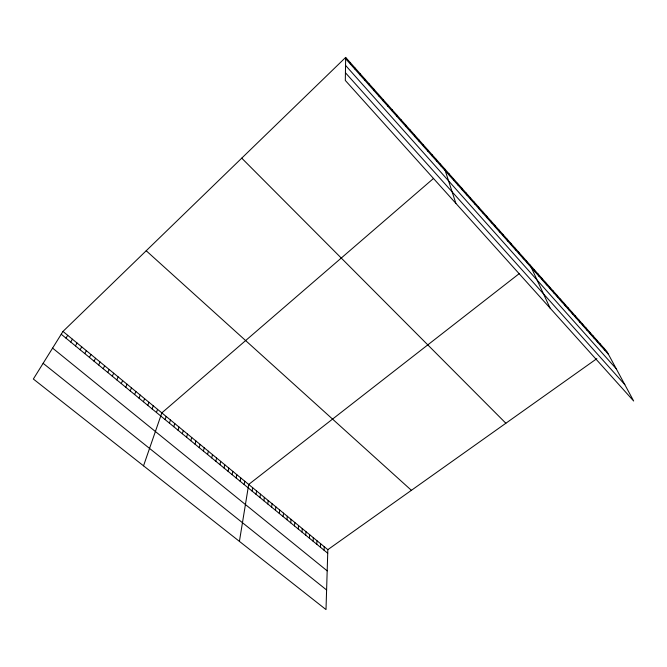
<?xml version="1.0" encoding="UTF-8"?>
<svg xmlns="http://www.w3.org/2000/svg" width="667" height="667" viewBox="0 0 667 667"><rect width="100%" height="100%" fill="white"/><g stroke="black" fill="none" stroke-linecap="round" stroke-linejoin="round"><path stroke-width="1" d="M345.664 57.412L345.314 80.449L633.65 401L606.912 351.492L345.664 57.412L62.981 331.424L33.35 379.023L326.005 609.588L327.83 549.658L62.981 331.424M324.095 550.258L324.22 546.682M320.452 547.265L320.602 543.697M316.792 544.255L316.958 540.695M313.115 541.237L313.307 537.685M309.43 538.202L309.638 534.659M305.719 535.159L305.953 531.624M302.001 532.099L302.251 528.572M298.266 529.023L298.533 525.513M294.506 525.938L294.797 522.436M290.737 522.845L291.045 519.343M286.952 519.726L287.285 516.241M283.15 516.6L283.5 513.123M279.323 513.465L279.698 509.997M275.488 510.313L275.888 506.853M271.636 507.145L272.053 503.693M267.759 503.96L268.201 500.525M263.874 500.767L264.34 497.34M259.972 497.557L260.455 494.139M256.045 494.33L256.553 490.92M252.109 491.095L252.635 487.694M239.411 541.371L248.699 484.45L519.226 273.628M244.172 484.576L244.747 481.199M240.178 481.291L240.779 477.922M236.168 477.997L236.793 474.637M232.141 474.687L232.783 471.336M228.089 471.361L228.764 468.026M224.02 468.017L224.721 464.691M219.943 464.657L220.66 461.347M215.833 461.289L216.583 457.987M211.714 457.904L212.481 454.611M207.579 454.494L208.371 451.217M203.418 451.075L204.235 447.815M199.233 447.649L200.083 444.389M195.039 444.197L195.906 440.954M190.82 440.729L191.721 437.502M186.585 437.252L187.51 434.034M182.333 433.75L183.275 430.548M178.056 430.24L179.031 427.047M173.762 426.705L174.762 423.528M169.443 423.161L170.469 419.993M165.108 419.593L166.166 416.441M143.53 465.833L161.831 412.881L433.575 178.389M156.445 412.481L157.562 409.355M152.126 408.929L153.26 405.811M147.774 405.353L148.949 402.259M143.413 401.767L144.606 398.683M139.028 398.166L140.253 395.097M134.626 394.547L135.876 391.487M130.198 390.912L131.482 387.869M125.755 387.252L127.064 384.225M121.286 383.583L122.628 380.565M116.8 379.89L118.167 376.897M112.289 376.188L113.69 373.203M107.754 372.461L109.188 369.493M103.202 368.726L104.661 365.766M98.633 364.966L100.117 362.023M94.03 361.189L95.556 358.262M89.411 357.395L90.97 354.485M84.776 353.577L86.36 350.684M80.115 349.75L81.733 346.873M75.429 345.898L77.08 343.038M70.719 342.029L72.403 339.186M65.991 338.144L67.709 335.318M327.83 549.658L596.857 358.638M43.13 363.315L326.605 589.987M52.593 348.116L327.189 570.852M61.239 334.234L327.722 553.235M146.206 250.75L411.397 490.32M241.737 158.154L505.861 423.245M345.431 72.745L624.829 384.659M345.548 65.391L616.291 368.851M345.648 58.746L608.487 354.41M603.435 347.582L604.994 350.483M599.941 343.647L601.484 346.54M596.431 339.695L597.957 342.571M592.905 335.726L594.414 338.578M589.361 331.741L590.854 334.576M585.801 327.73L587.268 330.549M582.224 323.695L583.675 326.497M578.622 319.651L580.057 322.428M575.004 315.574L576.421 318.342M571.377 311.489L572.77 314.232M567.725 307.379L569.101 310.105M564.049 303.243L565.408 305.953M560.363 299.091L561.697 301.776M556.653 294.922L557.971 297.582M552.926 290.72L554.227 293.372M549.183 286.51L550.458 289.136M545.423 282.274L546.673 284.876M541.637 278.014L542.871 280.599M537.835 273.728L539.044 276.296M534.009 269.426L535.201 271.969M530.165 265.099L550.092 308.112M526.305 260.755L527.455 263.257M522.419 256.386L523.545 258.863M518.517 251.993L519.626 254.452M514.599 247.574L515.683 250.017M510.655 243.138L511.714 245.548M506.695 238.678L507.729 241.07M502.71 234.192L503.718 236.56M498.699 229.681L499.691 232.024M494.672 225.146L495.639 227.472M490.629 220.594L491.571 222.886M486.56 216.008L487.477 218.284M482.466 211.406L483.358 213.657M478.356 206.778L479.223 209.004M474.22 202.126L475.062 204.319M470.06 197.44L470.877 199.616M465.883 192.738L466.675 194.889M461.681 188.011L462.448 190.128M457.462 183.25L458.196 185.351M453.21 178.473L453.919 180.54M448.941 173.67L449.625 175.704M444.647 168.834L455.869 203.352M440.403 164.057L441.029 166.041M436.135 159.246L436.735 161.206M431.841 154.419L432.416 156.353M427.53 149.558L428.072 151.467M423.186 144.681L423.703 146.557M418.826 139.77L419.318 141.612M414.44 134.834L414.899 136.652M410.03 129.865L410.463 131.657M405.603 124.879L405.995 126.638M401.142 119.86L401.509 121.586M396.657 114.816L396.998 116.508M392.154 109.738L392.454 111.406M387.619 104.636L387.894 106.27M383.058 99.508L383.308 101.109M378.481 94.347L378.689 95.915M373.87 89.161L374.054 90.695M369.235 83.942L369.385 85.451M364.574 78.698L364.691 80.165M359.888 73.42L359.972 74.862M355.169 68.117L355.219 69.518M350.433 62.781L350.45 64.149"/></g></svg>
